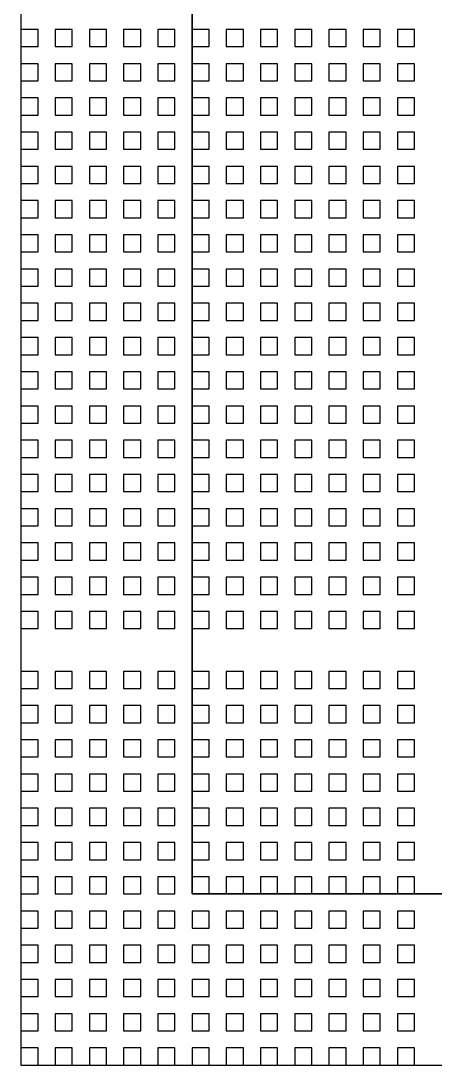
# Model space of a CAD drawing. Header units: millimetres. Extents: x 427 to 2444, y 137 to 817.
# Drawn here: x 1588.8152 to 1588.8394, y 289.0569 to 289.1179 of the extents above; entities that cross this region are included whole.
import ezdxf

# ---------------------------------------------------------------- set-up
doc = ezdxf.new("R2010")
doc.units = ezdxf.units.MM
for name, color, linetype in [('L10', 2, 'Continuous'), ('L223', 133, 'Continuous'), ('L241', 200, 'Continuous'), ('L31', 1, 'Continuous'), ('L70', 190, 'Continuous'), ('L72', 70, 'Continuous'), ('L73', 110, 'Continuous'), ('L74', 230, 'Continuous'), ('L75', 30, 'Continuous'), ('L76', 131, 'Continuous'), ('L98', 150, 'Continuous')]:
    doc.layers.add(name, color=color, linetype=linetype)

# ---------------------------------------------------------------- blocks, each defined once
blk = doc.blocks.new('HX8394_F_PAD')
at = {"layer": 'L10'}
blk.add_lwpolyline([(13.655999, 0.231499), (13.655999, 0.331501), (13.756001, 0.331501), (13.756001, 0.231499), (13.655999, 0.231499)], close=True, dxfattribs=at)
at = {"layer": 'L241'}
blk.add_lwpolyline([(13.656, 0.2315), (13.656, 0.3315), (13.756, 0.3315), (13.756, 0.2315), (13.656, 0.2315)], close=True, dxfattribs=at)
at = {"layer": 'L70'}
blk.add_lwpolyline([(13.656, 0.2315), (13.656, 0.3315), (13.756, 0.3315), (13.756, 0.2315), (13.656, 0.2315)], close=True, dxfattribs=at)
at = {"layer": 'L72'}
blk.add_lwpolyline([(13.656, 0.2315), (13.656, 0.3315), (13.756, 0.3315), (13.756, 0.2315), (13.656, 0.2315)], close=True, dxfattribs=at)
at = {"layer": 'L73'}
blk.add_lwpolyline([(13.656, 0.2315), (13.656, 0.3315), (13.756, 0.3315), (13.756, 0.2315), (13.656, 0.2315)], close=True, dxfattribs=at)
at = {"layer": 'L74'}
blk.add_lwpolyline([(13.656, 0.2315), (13.656, 0.3315), (13.756, 0.3315), (13.756, 0.2315), (13.656, 0.2315)], close=True, dxfattribs=at)
at = {"layer": 'L75'}
blk.add_lwpolyline([(13.656, 0.2315), (13.656, 0.3315), (13.756, 0.3315), (13.756, 0.2315), (13.656, 0.2315)], close=True, dxfattribs=at)
at = {"layer": 'L76'}
blk.add_lwpolyline([(13.656, 0.2315), (13.656, 0.3315), (13.756, 0.3315), (13.756, 0.2315), (13.656, 0.2315)], close=True, dxfattribs=at)
at = {"layer": 'L98'}
blk.add_lwpolyline([(13.655999, 0.231499), (13.655999, 0.331501), (13.756001, 0.331501), (13.756001, 0.231499), (13.655999, 0.231499)], close=True, dxfattribs=at)
blk = doc.blocks.new('ALK2_930UM')
at = {"layer": 'L223'}
blk.add_lwpolyline([(-0.04, -0.04), (-0.04, 0.04), (0.04, 0.04), (0.04, -0.04), (-0.04, -0.04)], close=True, dxfattribs=at)
at = {"layer": 'L241'}
blk.add_lwpolyline([(-0.04, -0.04), (-0.04, 0.04), (0.04, 0.04), (0.04, -0.04), (-0.04, -0.04)], close=True, dxfattribs=at)
blk = doc.blocks.new('ILI9881C_AA_NTBUMP_PM_875UM')
at = {"yscale": -1, "rotation": 180}
blk.add_blockref('ALK2_930UM', (13.706, 0.2855), dxfattribs=at)
blk = doc.blocks.new('JD9365Z_PAD_20170829_Y880')
at = {"layer": 'L241'}
blk.add_lwpolyline([(13.666, 0.249), (13.666, 0.329), (13.746, 0.329), (13.746, 0.249), (13.666, 0.249)], close=True, dxfattribs=at)
blk = doc.blocks.new('AL_MARK_AUO')
at = {"layer": 'L31'}
for points in [[(0.077, 0.0595), (0.077, 0.0605), (0.078, 0.0605), (0.078, 0.0595), (0.077, 0.0595)], [(0.079, 0.0595), (0.079, 0.0605), (0.08, 0.0605), (0.08, 0.0595), (0.079, 0.0595)], [(0.081, 0.0595), (0.081, 0.0605), (0.082, 0.0605), (0.082, 0.0595), (0.081, 0.0595)], [(0.083, 0.0595), (0.083, 0.0605), (0.084, 0.0605), (0.084, 0.0595), (0.083, 0.0595)], [(0.085, 0.0595), (0.085, 0.0605), (0.086, 0.0605), (0.086, 0.0595), (0.085, 0.0595)], [(0.087, 0.0595), (0.087, 0.0605), (0.088, 0.0605), (0.088, 0.0595), (0.087, 0.0595)], [(0.089, 0.0595), (0.089, 0.0605), (0.09, 0.0605), (0.09, 0.0595), (0.089, 0.0595)], [(0.091, 0.0595), (0.091, 0.0605), (0.092, 0.0605), (0.092, 0.0595), (0.091, 0.0595)], [(0.093, 0.0595), (0.093, 0.0605), (0.094, 0.0605), (0.094, 0.0595), (0.093, 0.0595)], [(0.095, 0.0595), (0.095, 0.0605), (0.096, 0.0605), (0.096, 0.0595), (0.095, 0.0595)], [(0.097, 0.0595), (0.097, 0.0605), (0.098, 0.0605), (0.098, 0.0595), (0.097, 0.0595)], [(0.099, 0.0595), (0.099, 0.0605), (0.1, 0.0605), (0.1, 0.0595), (0.099, 0.0595)], [(0.077, 0.0575), (0.077, 0.0585), (0.078, 0.0585), (0.078, 0.0575), (0.077, 0.0575)], [(0.079, 0.0575), (0.079, 0.0585), (0.08, 0.0585), (0.08, 0.0575), (0.079, 0.0575)], [(0.081, 0.0575), (0.081, 0.0585), (0.082, 0.0585), (0.082, 0.0575), (0.081, 0.0575)], [(0.083, 0.0575), (0.083, 0.0585), (0.084, 0.0585), (0.084, 0.0575), (0.083, 0.0575)], [(0.085, 0.0575), (0.085, 0.0585), (0.086, 0.0585), (0.086, 0.0575), (0.085, 0.0575)], [(0.087, 0.0575), (0.087, 0.0585), (0.088, 0.0585), (0.088, 0.0575), (0.087, 0.0575)], [(0.089, 0.0575), (0.089, 0.0585), (0.09, 0.0585), (0.09, 0.0575), (0.089, 0.0575)], [(0.091, 0.0575), (0.091, 0.0585), (0.092, 0.0585), (0.092, 0.0575), (0.091, 0.0575)], [(0.093, 0.0575), (0.093, 0.0585), (0.094, 0.0585), (0.094, 0.0575), (0.093, 0.0575)], [(0.095, 0.0575), (0.095, 0.0585), (0.096, 0.0585), (0.096, 0.0575), (0.095, 0.0575)], [(0.097, 0.0575), (0.097, 0.0585), (0.098, 0.0585), (0.098, 0.0575), (0.097, 0.0575)], [(0.099, 0.0575), (0.099, 0.0585), (0.1, 0.0585), (0.1, 0.0575), (0.099, 0.0575)], [(0.077, 0.0555), (0.077, 0.0565), (0.078, 0.0565), (0.078, 0.0555), (0.077, 0.0555)], [(0.079, 0.0555), (0.079, 0.0565), (0.08, 0.0565), (0.08, 0.0555), (0.079, 0.0555)], [(0.081, 0.0555), (0.081, 0.0565), (0.082, 0.0565), (0.082, 0.0555), (0.081, 0.0555)], [(0.083, 0.0555), (0.083, 0.0565), (0.084, 0.0565), (0.084, 0.0555), (0.083, 0.0555)], [(0.085, 0.0555), (0.085, 0.0565), (0.086, 0.0565), (0.086, 0.0555), (0.085, 0.0555)], [(0.087, 0.0555), (0.087, 0.0565), (0.088, 0.0565), (0.088, 0.0555), (0.087, 0.0555)], [(0.089, 0.0555), (0.089, 0.0565), (0.09, 0.0565), (0.09, 0.0555), (0.089, 0.0555)], [(0.091, 0.0555), (0.091, 0.0565), (0.092, 0.0565), (0.092, 0.0555), (0.091, 0.0555)], [(0.093, 0.0555), (0.093, 0.0565), (0.094, 0.0565), (0.094, 0.0555), (0.093, 0.0555)], [(0.095, 0.0555), (0.095, 0.0565), (0.096, 0.0565), (0.096, 0.0555), (0.095, 0.0555)], [(0.097, 0.0555), (0.097, 0.0565), (0.098, 0.0565), (0.098, 0.0555), (0.097, 0.0555)], [(0.099, 0.0555), (0.099, 0.0565), (0.1, 0.0565), (0.1, 0.0555), (0.099, 0.0555)], [(0.077, 0.0535), (0.077, 0.0545), (0.078, 0.0545), (0.078, 0.0535), (0.077, 0.0535)], [(0.079, 0.0535), (0.079, 0.0545), (0.08, 0.0545), (0.08, 0.0535), (0.079, 0.0535)], [(0.081, 0.0535), (0.081, 0.0545), (0.082, 0.0545), (0.082, 0.0535), (0.081, 0.0535)], [(0.083, 0.0535), (0.083, 0.0545), (0.084, 0.0545), (0.084, 0.0535), (0.083, 0.0535)], [(0.085, 0.0535), (0.085, 0.0545), (0.086, 0.0545), (0.086, 0.0535), (0.085, 0.0535)], [(0.087, 0.0535), (0.087, 0.0545), (0.088, 0.0545), (0.088, 0.0535), (0.087, 0.0535)], [(0.089, 0.0535), (0.089, 0.0545), (0.09, 0.0545), (0.09, 0.0535), (0.089, 0.0535)], [(0.091, 0.0535), (0.091, 0.0545), (0.092, 0.0545), (0.092, 0.0535), (0.091, 0.0535)], [(0.093, 0.0535), (0.093, 0.0545), (0.094, 0.0545), (0.094, 0.0535), (0.093, 0.0535)], [(0.095, 0.0535), (0.095, 0.0545), (0.096, 0.0545), (0.096, 0.0535), (0.095, 0.0535)], [(0.097, 0.0535), (0.097, 0.0545), (0.098, 0.0545), (0.098, 0.0535), (0.097, 0.0535)], [(0.099, 0.0535), (0.099, 0.0545), (0.1, 0.0545), (0.1, 0.0535), (0.099, 0.0535)], [(0.077, 0.0515), (0.077, 0.0525), (0.078, 0.0525), (0.078, 0.0515), (0.077, 0.0515)], [(0.079, 0.0515), (0.079, 0.0525), (0.08, 0.0525), (0.08, 0.0515), (0.079, 0.0515)], [(0.081, 0.0515), (0.081, 0.0525), (0.082, 0.0525), (0.082, 0.0515), (0.081, 0.0515)], [(0.083, 0.0515), (0.083, 0.0525), (0.084, 0.0525), (0.084, 0.0515), (0.083, 0.0515)], [(0.085, 0.0515), (0.085, 0.0525), (0.086, 0.0525), (0.086, 0.0515), (0.085, 0.0515)], [(0.087, 0.0515), (0.087, 0.0525), (0.088, 0.0525), (0.088, 0.0515), (0.087, 0.0515)], [(0.089, 0.0515), (0.089, 0.0525), (0.09, 0.0525), (0.09, 0.0515), (0.089, 0.0515)], [(0.091, 0.0515), (0.091, 0.0525), (0.092, 0.0525), (0.092, 0.0515), (0.091, 0.0515)], [(0.093, 0.0515), (0.093, 0.0525), (0.094, 0.0525), (0.094, 0.0515), (0.093, 0.0515)], [(0.095, 0.0515), (0.095, 0.0525), (0.096, 0.0525), (0.096, 0.0515), (0.095, 0.0515)], [(0.097, 0.0515), (0.097, 0.0525), (0.098, 0.0525), (0.098, 0.0515), (0.097, 0.0515)], [(0.099, 0.0515), (0.099, 0.0525), (0.1, 0.0525), (0.1, 0.0515), (0.099, 0.0515)], [(0.077, 0.0495), (0.077, 0.0505), (0.078, 0.0505), (0.078, 0.0495), (0.077, 0.0495)], [(0.079, 0.0495), (0.079, 0.0505), (0.08, 0.0505), (0.08, 0.0495), (0.079, 0.0495)], [(0.081, 0.0495), (0.081, 0.0505), (0.082, 0.0505), (0.082, 0.0495), (0.081, 0.0495)], [(0.083, 0.0495), (0.083, 0.0505), (0.084, 0.0505), (0.084, 0.0495), (0.083, 0.0495)], [(0.085, 0.0495), (0.085, 0.0505), (0.086, 0.0505), (0.086, 0.0495), (0.085, 0.0495)], [(0.087, 0.0495), (0.087, 0.0505), (0.088, 0.0505), (0.088, 0.0495), (0.087, 0.0495)], [(0.089, 0.0495), (0.089, 0.0505), (0.09, 0.0505), (0.09, 0.0495), (0.089, 0.0495)], [(0.091, 0.0495), (0.091, 0.0505), (0.092, 0.0505), (0.092, 0.0495), (0.091, 0.0495)], [(0.093, 0.0495), (0.093, 0.0505), (0.094, 0.0505), (0.094, 0.0495), (0.093, 0.0495)], [(0.095, 0.0495), (0.095, 0.0505), (0.096, 0.0505), (0.096, 0.0495), (0.095, 0.0495)], [(0.097, 0.0495), (0.097, 0.0505), (0.098, 0.0505), (0.098, 0.0495), (0.097, 0.0495)], [(0.099, 0.0495), (0.099, 0.0505), (0.1, 0.0505), (0.1, 0.0495), (0.099, 0.0495)], [(0.077, 0.0475), (0.077, 0.0485), (0.078, 0.0485), (0.078, 0.0475), (0.077, 0.0475)], [(0.079, 0.0475), (0.079, 0.0485), (0.08, 0.0485), (0.08, 0.0475), (0.079, 0.0475)], [(0.081, 0.0475), (0.081, 0.0485), (0.082, 0.0485), (0.082, 0.0475), (0.081, 0.0475)], [(0.083, 0.0475), (0.083, 0.0485), (0.084, 0.0485), (0.084, 0.0475), (0.083, 0.0475)], [(0.085, 0.0475), (0.085, 0.0485), (0.086, 0.0485), (0.086, 0.0475), (0.085, 0.0475)], [(0.087, 0.0475), (0.087, 0.0485), (0.088, 0.0485), (0.088, 0.0475), (0.087, 0.0475)], [(0.089, 0.0475), (0.089, 0.0485), (0.09, 0.0485), (0.09, 0.0475), (0.089, 0.0475)], [(0.091, 0.0475), (0.091, 0.0485), (0.092, 0.0485), (0.092, 0.0475), (0.091, 0.0475)], [(0.093, 0.0475), (0.093, 0.0485), (0.094, 0.0485), (0.094, 0.0475), (0.093, 0.0475)], [(0.095, 0.0475), (0.095, 0.0485), (0.096, 0.0485), (0.096, 0.0475), (0.095, 0.0475)], [(0.097, 0.0475), (0.097, 0.0485), (0.098, 0.0485), (0.098, 0.0475), (0.097, 0.0475)], [(0.099, 0.0475), (0.099, 0.0485), (0.1, 0.0485), (0.1, 0.0475), (0.099, 0.0475)], [(0.077, 0.0455), (0.077, 0.0465), (0.078, 0.0465), (0.078, 0.0455), (0.077, 0.0455)], [(0.079, 0.0455), (0.079, 0.0465), (0.08, 0.0465), (0.08, 0.0455), (0.079, 0.0455)], [(0.081, 0.0455), (0.081, 0.0465), (0.082, 0.0465), (0.082, 0.0455), (0.081, 0.0455)], [(0.083, 0.0455), (0.083, 0.0465), (0.084, 0.0465), (0.084, 0.0455), (0.083, 0.0455)], [(0.085, 0.0455), (0.085, 0.0465), (0.086, 0.0465), (0.086, 0.0455), (0.085, 0.0455)], [(0.087, 0.0455), (0.087, 0.0465), (0.088, 0.0465), (0.088, 0.0455), (0.087, 0.0455)], [(0.089, 0.0455), (0.089, 0.0465), (0.09, 0.0465), (0.09, 0.0455), (0.089, 0.0455)], [(0.091, 0.0455), (0.091, 0.0465), (0.092, 0.0465), (0.092, 0.0455), (0.091, 0.0455)], [(0.093, 0.0455), (0.093, 0.0465), (0.094, 0.0465), (0.094, 0.0455), (0.093, 0.0455)], [(0.095, 0.0455), (0.095, 0.0465), (0.096, 0.0465), (0.096, 0.0455), (0.095, 0.0455)], [(0.097, 0.0455), (0.097, 0.0465), (0.098, 0.0465), (0.098, 0.0455), (0.097, 0.0455)], [(0.099, 0.0455), (0.099, 0.0465), (0.1, 0.0465), (0.1, 0.0455), (0.099, 0.0455)], [(0.077, 0.0435), (0.077, 0.0445), (0.078, 0.0445), (0.078, 0.0435), (0.077, 0.0435)], [(0.079, 0.0435), (0.079, 0.0445), (0.08, 0.0445), (0.08, 0.0435), (0.079, 0.0435)], [(0.081, 0.0435), (0.081, 0.0445), (0.082, 0.0445), (0.082, 0.0435), (0.081, 0.0435)], [(0.083, 0.0435), (0.083, 0.0445), (0.084, 0.0445), (0.084, 0.0435), (0.083, 0.0435)], [(0.085, 0.0435), (0.085, 0.0445), (0.086, 0.0445), (0.086, 0.0435), (0.085, 0.0435)], [(0.087, 0.0435), (0.087, 0.0445), (0.088, 0.0445), (0.088, 0.0435), (0.087, 0.0435)], [(0.089, 0.0435), (0.089, 0.0445), (0.09, 0.0445), (0.09, 0.0435), (0.089, 0.0435)], [(0.091, 0.0435), (0.091, 0.0445), (0.092, 0.0445), (0.092, 0.0435), (0.091, 0.0435)], [(0.093, 0.0435), (0.093, 0.0445), (0.094, 0.0445), (0.094, 0.0435), (0.093, 0.0435)], [(0.095, 0.0435), (0.095, 0.0445), (0.096, 0.0445), (0.096, 0.0435), (0.095, 0.0435)], [(0.097, 0.0435), (0.097, 0.0445), (0.098, 0.0445), (0.098, 0.0435), (0.097, 0.0435)], [(0.099, 0.0435), (0.099, 0.0445), (0.1, 0.0445), (0.1, 0.0435), (0.099, 0.0435)], [(0.077, 0.0415), (0.077, 0.0425), (0.078, 0.0425), (0.078, 0.0415), (0.077, 0.0415)], [(0.079, 0.0415), (0.079, 0.0425), (0.08, 0.0425), (0.08, 0.0415), (0.079, 0.0415)], [(0.081, 0.0415), (0.081, 0.0425), (0.082, 0.0425), (0.082, 0.0415), (0.081, 0.0415)], [(0.083, 0.0415), (0.083, 0.0425), (0.084, 0.0425), (0.084, 0.0415), (0.083, 0.0415)], [(0.085, 0.0415), (0.085, 0.0425), (0.086, 0.0425), (0.086, 0.0415), (0.085, 0.0415)], [(0.087, 0.0415), (0.087, 0.0425), (0.088, 0.0425), (0.088, 0.0415), (0.087, 0.0415)], [(0.089, 0.0415), (0.089, 0.0425), (0.09, 0.0425), (0.09, 0.0415), (0.089, 0.0415)], [(0.091, 0.0415), (0.091, 0.0425), (0.092, 0.0425), (0.092, 0.0415), (0.091, 0.0415)], [(0.093, 0.0415), (0.093, 0.0425), (0.094, 0.0425), (0.094, 0.0415), (0.093, 0.0415)], [(0.095, 0.0415), (0.095, 0.0425), (0.096, 0.0425), (0.096, 0.0415), (0.095, 0.0415)], [(0.097, 0.0415), (0.097, 0.0425), (0.098, 0.0425), (0.098, 0.0415), (0.097, 0.0415)], [(0.099, 0.0415), (0.099, 0.0425), (0.1, 0.0425), (0.1, 0.0415), (0.099, 0.0415)], [(0.077, 0.0395), (0.077, 0.0405), (0.078, 0.0405), (0.078, 0.0395), (0.077, 0.0395)], [(0.079, 0.0395), (0.079, 0.0405), (0.08, 0.0405), (0.08, 0.0395), (0.079, 0.0395)], [(0.081, 0.0395), (0.081, 0.0405), (0.082, 0.0405), (0.082, 0.0395), (0.081, 0.0395)], [(0.083, 0.0395), (0.083, 0.0405), (0.084, 0.0405), (0.084, 0.0395), (0.083, 0.0395)], [(0.085, 0.0395), (0.085, 0.0405), (0.086, 0.0405), (0.086, 0.0395), (0.085, 0.0395)], [(0.087, 0.0395), (0.087, 0.0405), (0.088, 0.0405), (0.088, 0.0395), (0.087, 0.0395)], [(0.089, 0.0395), (0.089, 0.0405), (0.09, 0.0405), (0.09, 0.0395), (0.089, 0.0395)], [(0.091, 0.0395), (0.091, 0.0405), (0.092, 0.0405), (0.092, 0.0395), (0.091, 0.0395)], [(0.093, 0.0395), (0.093, 0.0405), (0.094, 0.0405), (0.094, 0.0395), (0.093, 0.0395)], [(0.095, 0.0395), (0.095, 0.0405), (0.096, 0.0405), (0.096, 0.0395), (0.095, 0.0395)], [(0.097, 0.0395), (0.097, 0.0405), (0.098, 0.0405), (0.098, 0.0395), (0.097, 0.0395)], [(0.099, 0.0395), (0.099, 0.0405), (0.1, 0.0405), (0.1, 0.0395), (0.099, 0.0395)], [(0.077, 0.0375), (0.077, 0.0385), (0.078, 0.0385), (0.078, 0.0375), (0.077, 0.0375)], [(0.079, 0.0375), (0.079, 0.0385), (0.08, 0.0385), (0.08, 0.0375), (0.079, 0.0375)], [(0.081, 0.0375), (0.081, 0.0385), (0.082, 0.0385), (0.082, 0.0375), (0.081, 0.0375)], [(0.083, 0.0375), (0.083, 0.0385), (0.084, 0.0385), (0.084, 0.0375), (0.083, 0.0375)], [(0.085, 0.0375), (0.085, 0.0385), (0.086, 0.0385), (0.086, 0.0375), (0.085, 0.0375)], [(0.087, 0.0375), (0.087, 0.0385), (0.088, 0.0385), (0.088, 0.0375), (0.087, 0.0375)], [(0.089, 0.0375), (0.089, 0.0385), (0.09, 0.0385), (0.09, 0.0375), (0.089, 0.0375)], [(0.091, 0.0375), (0.091, 0.0385), (0.092, 0.0385), (0.092, 0.0375), (0.091, 0.0375)], [(0.093, 0.0375), (0.093, 0.0385), (0.094, 0.0385), (0.094, 0.0375), (0.093, 0.0375)], [(0.095, 0.0375), (0.095, 0.0385), (0.096, 0.0385), (0.096, 0.0375), (0.095, 0.0375)], [(0.097, 0.0375), (0.097, 0.0385), (0.098, 0.0385), (0.098, 0.0375), (0.097, 0.0375)], [(0.099, 0.0375), (0.099, 0.0385), (0.1, 0.0385), (0.1, 0.0375), (0.099, 0.0375)], [(0.077, 0.0355), (0.077, 0.0365), (0.078, 0.0365), (0.078, 0.0355), (0.077, 0.0355)], [(0.079, 0.0355), (0.079, 0.0365), (0.08, 0.0365), (0.08, 0.0355), (0.079, 0.0355)], [(0.081, 0.0355), (0.081, 0.0365), (0.082, 0.0365), (0.082, 0.0355), (0.081, 0.0355)], [(0.083, 0.0355), (0.083, 0.0365), (0.084, 0.0365), (0.084, 0.0355), (0.083, 0.0355)], [(0.085, 0.0355), (0.085, 0.0365), (0.086, 0.0365), (0.086, 0.0355), (0.085, 0.0355)], [(0.087, 0.0355), (0.087, 0.0365), (0.088, 0.0365), (0.088, 0.0355), (0.087, 0.0355)], [(0.089, 0.0355), (0.089, 0.0365), (0.09, 0.0365), (0.09, 0.0355), (0.089, 0.0355)], [(0.091, 0.0355), (0.091, 0.0365), (0.092, 0.0365), (0.092, 0.0355), (0.091, 0.0355)], [(0.093, 0.0355), (0.093, 0.0365), (0.094, 0.0365), (0.094, 0.0355), (0.093, 0.0355)], [(0.095, 0.0355), (0.095, 0.0365), (0.096, 0.0365), (0.096, 0.0355), (0.095, 0.0355)], [(0.097, 0.0355), (0.097, 0.0365), (0.098, 0.0365), (0.098, 0.0355), (0.097, 0.0355)], [(0.099, 0.0355), (0.099, 0.0365), (0.1, 0.0365), (0.1, 0.0355), (0.099, 0.0355)], [(0.077, 0.0335), (0.077, 0.0345), (0.078, 0.0345), (0.078, 0.0335), (0.077, 0.0335)], [(0.079, 0.0335), (0.079, 0.0345), (0.08, 0.0345), (0.08, 0.0335), (0.079, 0.0335)], [(0.081, 0.0335), (0.081, 0.0345), (0.082, 0.0345), (0.082, 0.0335), (0.081, 0.0335)], [(0.083, 0.0335), (0.083, 0.0345), (0.084, 0.0345), (0.084, 0.0335), (0.083, 0.0335)], [(0.085, 0.0335), (0.085, 0.0345), (0.086, 0.0345), (0.086, 0.0335), (0.085, 0.0335)], [(0.087, 0.0335), (0.087, 0.0345), (0.088, 0.0345), (0.088, 0.0335), (0.087, 0.0335)], [(0.089, 0.0335), (0.089, 0.0345), (0.09, 0.0345), (0.09, 0.0335), (0.089, 0.0335)], [(0.091, 0.0335), (0.091, 0.0345), (0.092, 0.0345), (0.092, 0.0335), (0.091, 0.0335)], [(0.093, 0.0335), (0.093, 0.0345), (0.094, 0.0345), (0.094, 0.0335), (0.093, 0.0335)], [(0.095, 0.0335), (0.095, 0.0345), (0.096, 0.0345), (0.096, 0.0335), (0.095, 0.0335)], [(0.097, 0.0335), (0.097, 0.0345), (0.098, 0.0345), (0.098, 0.0335), (0.097, 0.0335)], [(0.099, 0.0335), (0.099, 0.0345), (0.1, 0.0345), (0.1, 0.0335), (0.099, 0.0335)], [(0.077, 0.0315), (0.077, 0.0325), (0.078, 0.0325), (0.078, 0.0315), (0.077, 0.0315)], [(0.079, 0.0315), (0.079, 0.0325), (0.08, 0.0325), (0.08, 0.0315), (0.079, 0.0315)], [(0.081, 0.0315), (0.081, 0.0325), (0.082, 0.0325), (0.082, 0.0315), (0.081, 0.0315)], [(0.083, 0.0315), (0.083, 0.0325), (0.084, 0.0325), (0.084, 0.0315), (0.083, 0.0315)], [(0.085, 0.0315), (0.085, 0.0325), (0.086, 0.0325), (0.086, 0.0315), (0.085, 0.0315)], [(0.087, 0.0315), (0.087, 0.0325), (0.088, 0.0325), (0.088, 0.0315), (0.087, 0.0315)], [(0.089, 0.0315), (0.089, 0.0325), (0.09, 0.0325), (0.09, 0.0315), (0.089, 0.0315)], [(0.091, 0.0315), (0.091, 0.0325), (0.092, 0.0325), (0.092, 0.0315), (0.091, 0.0315)], [(0.093, 0.0315), (0.093, 0.0325), (0.094, 0.0325), (0.094, 0.0315), (0.093, 0.0315)], [(0.095, 0.0315), (0.095, 0.0325), (0.096, 0.0325), (0.096, 0.0315), (0.095, 0.0315)], [(0.097, 0.0315), (0.097, 0.0325), (0.098, 0.0325), (0.098, 0.0315), (0.097, 0.0315)], [(0.099, 0.0315), (0.099, 0.0325), (0.1, 0.0325), (0.1, 0.0315), (0.099, 0.0315)], [(0.077, 0.0295), (0.077, 0.0305), (0.078, 0.0305), (0.078, 0.0295), (0.077, 0.0295)], [(0.079, 0.0295), (0.079, 0.0305), (0.08, 0.0305), (0.08, 0.0295), (0.079, 0.0295)], [(0.081, 0.0295), (0.081, 0.0305), (0.082, 0.0305), (0.082, 0.0295), (0.081, 0.0295)], [(0.083, 0.0295), (0.083, 0.0305), (0.084, 0.0305), (0.084, 0.0295), (0.083, 0.0295)], [(0.085, 0.0295), (0.085, 0.0305), (0.086, 0.0305), (0.086, 0.0295), (0.085, 0.0295)], [(0.087, 0.0295), (0.087, 0.0305), (0.088, 0.0305), (0.088, 0.0295), (0.087, 0.0295)], [(0.089, 0.0295), (0.089, 0.0305), (0.09, 0.0305), (0.09, 0.0295), (0.089, 0.0295)], [(0.091, 0.0295), (0.091, 0.0305), (0.092, 0.0305), (0.092, 0.0295), (0.091, 0.0295)], [(0.093, 0.0295), (0.093, 0.0305), (0.094, 0.0305), (0.094, 0.0295), (0.093, 0.0295)], [(0.095, 0.0295), (0.095, 0.0305), (0.096, 0.0305), (0.096, 0.0295), (0.095, 0.0295)], [(0.097, 0.0295), (0.097, 0.0305), (0.098, 0.0305), (0.098, 0.0295), (0.097, 0.0295)], [(0.099, 0.0295), (0.099, 0.0305), (0.1, 0.0305), (0.1, 0.0295), (0.099, 0.0295)], [(0.077, 0.0275), (0.077, 0.0285), (0.078, 0.0285), (0.078, 0.0275), (0.077, 0.0275)], [(0.079, 0.0275), (0.079, 0.0285), (0.08, 0.0285), (0.08, 0.0275), (0.079, 0.0275)], [(0.081, 0.0275), (0.081, 0.0285), (0.082, 0.0285), (0.082, 0.0275), (0.081, 0.0275)], [(0.083, 0.0275), (0.083, 0.0285), (0.084, 0.0285), (0.084, 0.0275), (0.083, 0.0275)], [(0.085, 0.0275), (0.085, 0.0285), (0.086, 0.0285), (0.086, 0.0275), (0.085, 0.0275)], [(0.087, 0.0275), (0.087, 0.0285), (0.088, 0.0285), (0.088, 0.0275), (0.087, 0.0275)], [(0.089, 0.0275), (0.089, 0.0285), (0.09, 0.0285), (0.09, 0.0275), (0.089, 0.0275)], [(0.091, 0.0275), (0.091, 0.0285), (0.092, 0.0285), (0.092, 0.0275), (0.091, 0.0275)], [(0.093, 0.0275), (0.093, 0.0285), (0.094, 0.0285), (0.094, 0.0275), (0.093, 0.0275)], [(0.095, 0.0275), (0.095, 0.0285), (0.096, 0.0285), (0.096, 0.0275), (0.095, 0.0275)], [(0.097, 0.0275), (0.097, 0.0285), (0.098, 0.0285), (0.098, 0.0275), (0.097, 0.0275)], [(0.099, 0.0275), (0.099, 0.0285), (0.1, 0.0285), (0.1, 0.0275), (0.099, 0.0275)], [(0.077, 0.0255), (0.077, 0.0265), (0.078, 0.0265), (0.078, 0.0255), (0.077, 0.0255)], [(0.079, 0.0255), (0.079, 0.0265), (0.08, 0.0265), (0.08, 0.0255), (0.079, 0.0255)], [(0.081, 0.0255), (0.081, 0.0265), (0.082, 0.0265), (0.082, 0.0255), (0.081, 0.0255)], [(0.083, 0.0255), (0.083, 0.0265), (0.084, 0.0265), (0.084, 0.0255), (0.083, 0.0255)], [(0.085, 0.0255), (0.085, 0.0265), (0.086, 0.0265), (0.086, 0.0255), (0.085, 0.0255)], [(0.087, 0.0255), (0.087, 0.0265), (0.088, 0.0265), (0.088, 0.0255), (0.087, 0.0255)], [(0.089, 0.0255), (0.089, 0.0265), (0.09, 0.0265), (0.09, 0.0255), (0.089, 0.0255)], [(0.091, 0.0255), (0.091, 0.0265), (0.092, 0.0265), (0.092, 0.0255), (0.091, 0.0255)], [(0.093, 0.0255), (0.093, 0.0265), (0.094, 0.0265), (0.094, 0.0255), (0.093, 0.0255)], [(0.095, 0.0255), (0.095, 0.0265), (0.096, 0.0265), (0.096, 0.0255), (0.095, 0.0255)], [(0.097, 0.0255), (0.097, 0.0265), (0.098, 0.0265), (0.098, 0.0255), (0.097, 0.0255)], [(0.099, 0.0255), (0.099, 0.0265), (0.1, 0.0265), (0.1, 0.0255), (0.099, 0.0255)], [(0.077, 0.022), (0.077, 0.023), (0.078, 0.023), (0.078, 0.022), (0.077, 0.022)], [(0.079, 0.022), (0.079, 0.023), (0.08, 0.023), (0.08, 0.022), (0.079, 0.022)], [(0.081, 0.022), (0.081, 0.023), (0.082, 0.023), (0.082, 0.022), (0.081, 0.022)], [(0.083, 0.022), (0.083, 0.023), (0.084, 0.023), (0.084, 0.022), (0.083, 0.022)], [(0.085, 0.022), (0.085, 0.023), (0.086, 0.023), (0.086, 0.022), (0.085, 0.022)], [(0.087, 0.022), (0.087, 0.023), (0.088, 0.023), (0.088, 0.022), (0.087, 0.022)], [(0.089, 0.022), (0.089, 0.023), (0.09, 0.023), (0.09, 0.022), (0.089, 0.022)], [(0.091, 0.022), (0.091, 0.023), (0.092, 0.023), (0.092, 0.022), (0.091, 0.022)], [(0.093, 0.022), (0.093, 0.023), (0.094, 0.023), (0.094, 0.022), (0.093, 0.022)], [(0.095, 0.022), (0.095, 0.023), (0.096, 0.023), (0.096, 0.022), (0.095, 0.022)], [(0.097, 0.022), (0.097, 0.023), (0.098, 0.023), (0.098, 0.022), (0.097, 0.022)], [(0.099, 0.022), (0.099, 0.023), (0.1, 0.023), (0.1, 0.022), (0.099, 0.022)], [(0.077, 0.02), (0.077, 0.021), (0.078, 0.021), (0.078, 0.02), (0.077, 0.02)], [(0.079, 0.02), (0.079, 0.021), (0.08, 0.021), (0.08, 0.02), (0.079, 0.02)], [(0.081, 0.02), (0.081, 0.021), (0.082, 0.021), (0.082, 0.02), (0.081, 0.02)], [(0.083, 0.02), (0.083, 0.021), (0.084, 0.021), (0.084, 0.02), (0.083, 0.02)], [(0.085, 0.02), (0.085, 0.021), (0.086, 0.021), (0.086, 0.02), (0.085, 0.02)], [(0.087, 0.02), (0.087, 0.021), (0.088, 0.021), (0.088, 0.02), (0.087, 0.02)], [(0.089, 0.02), (0.089, 0.021), (0.09, 0.021), (0.09, 0.02), (0.089, 0.02)], [(0.091, 0.02), (0.091, 0.021), (0.092, 0.021), (0.092, 0.02), (0.091, 0.02)], [(0.093, 0.02), (0.093, 0.021), (0.094, 0.021), (0.094, 0.02), (0.093, 0.02)], [(0.095, 0.02), (0.095, 0.021), (0.096, 0.021), (0.096, 0.02), (0.095, 0.02)], [(0.097, 0.02), (0.097, 0.021), (0.098, 0.021), (0.098, 0.02), (0.097, 0.02)], [(0.099, 0.02), (0.099, 0.021), (0.1, 0.021), (0.1, 0.02), (0.099, 0.02)], [(0.077, 0.018), (0.077, 0.019), (0.078, 0.019), (0.078, 0.018), (0.077, 0.018)], [(0.079, 0.018), (0.079, 0.019), (0.08, 0.019), (0.08, 0.018), (0.079, 0.018)], [(0.081, 0.018), (0.081, 0.019), (0.082, 0.019), (0.082, 0.018), (0.081, 0.018)], [(0.083, 0.018), (0.083, 0.019), (0.084, 0.019), (0.084, 0.018), (0.083, 0.018)], [(0.085, 0.018), (0.085, 0.019), (0.086, 0.019), (0.086, 0.018), (0.085, 0.018)], [(0.087, 0.018), (0.087, 0.019), (0.088, 0.019), (0.088, 0.018), (0.087, 0.018)], [(0.089, 0.018), (0.089, 0.019), (0.09, 0.019), (0.09, 0.018), (0.089, 0.018)], [(0.091, 0.018), (0.091, 0.019), (0.092, 0.019), (0.092, 0.018), (0.091, 0.018)], [(0.093, 0.018), (0.093, 0.019), (0.094, 0.019), (0.094, 0.018), (0.093, 0.018)], [(0.095, 0.018), (0.095, 0.019), (0.096, 0.019), (0.096, 0.018), (0.095, 0.018)], [(0.097, 0.018), (0.097, 0.019), (0.098, 0.019), (0.098, 0.018), (0.097, 0.018)], [(0.099, 0.018), (0.099, 0.019), (0.1, 0.019), (0.1, 0.018), (0.099, 0.018)], [(0.077, 0.016), (0.077, 0.017), (0.078, 0.017), (0.078, 0.016), (0.077, 0.016)], [(0.079, 0.016), (0.079, 0.017), (0.08, 0.017), (0.08, 0.016), (0.079, 0.016)], [(0.081, 0.016), (0.081, 0.017), (0.082, 0.017), (0.082, 0.016), (0.081, 0.016)], [(0.083, 0.016), (0.083, 0.017), (0.084, 0.017), (0.084, 0.016), (0.083, 0.016)], [(0.085, 0.016), (0.085, 0.017), (0.086, 0.017), (0.086, 0.016), (0.085, 0.016)], [(0.087, 0.016), (0.087, 0.017), (0.088, 0.017), (0.088, 0.016), (0.087, 0.016)], [(0.089, 0.016), (0.089, 0.017), (0.09, 0.017), (0.09, 0.016), (0.089, 0.016)], [(0.091, 0.016), (0.091, 0.017), (0.092, 0.017), (0.092, 0.016), (0.091, 0.016)], [(0.093, 0.016), (0.093, 0.017), (0.094, 0.017), (0.094, 0.016), (0.093, 0.016)], [(0.095, 0.016), (0.095, 0.017), (0.096, 0.017), (0.096, 0.016), (0.095, 0.016)], [(0.097, 0.016), (0.097, 0.017), (0.098, 0.017), (0.098, 0.016), (0.097, 0.016)], [(0.099, 0.016), (0.099, 0.017), (0.1, 0.017), (0.1, 0.016), (0.099, 0.016)], [(0.077, 0.014), (0.077, 0.015), (0.078, 0.015), (0.078, 0.014), (0.077, 0.014)], [(0.079, 0.014), (0.079, 0.015), (0.08, 0.015), (0.08, 0.014), (0.079, 0.014)], [(0.081, 0.014), (0.081, 0.015), (0.082, 0.015), (0.082, 0.014), (0.081, 0.014)], [(0.083, 0.014), (0.083, 0.015), (0.084, 0.015), (0.084, 0.014), (0.083, 0.014)], [(0.085, 0.014), (0.085, 0.015), (0.086, 0.015), (0.086, 0.014), (0.085, 0.014)], [(0.087, 0.014), (0.087, 0.015), (0.088, 0.015), (0.088, 0.014), (0.087, 0.014)], [(0.089, 0.014), (0.089, 0.015), (0.09, 0.015), (0.09, 0.014), (0.089, 0.014)], [(0.091, 0.014), (0.091, 0.015), (0.092, 0.015), (0.092, 0.014), (0.091, 0.014)], [(0.093, 0.014), (0.093, 0.015), (0.094, 0.015), (0.094, 0.014), (0.093, 0.014)], [(0.095, 0.014), (0.095, 0.015), (0.096, 0.015), (0.096, 0.014), (0.095, 0.014)], [(0.097, 0.014), (0.097, 0.015), (0.098, 0.015), (0.098, 0.014), (0.097, 0.014)], [(0.099, 0.014), (0.099, 0.015), (0.1, 0.015), (0.1, 0.014), (0.099, 0.014)], [(0.077, 0.012), (0.077, 0.013), (0.078, 0.013), (0.078, 0.012), (0.077, 0.012)], [(0.079, 0.012), (0.079, 0.013), (0.08, 0.013), (0.08, 0.012), (0.079, 0.012)], [(0.081, 0.012), (0.081, 0.013), (0.082, 0.013), (0.082, 0.012), (0.081, 0.012)], [(0.083, 0.012), (0.083, 0.013), (0.084, 0.013), (0.084, 0.012), (0.083, 0.012)], [(0.085, 0.012), (0.085, 0.013), (0.086, 0.013), (0.086, 0.012), (0.085, 0.012)], [(0.087, 0.012), (0.087, 0.013), (0.088, 0.013), (0.088, 0.012), (0.087, 0.012)], [(0.089, 0.012), (0.089, 0.013), (0.09, 0.013), (0.09, 0.012), (0.089, 0.012)], [(0.091, 0.012), (0.091, 0.013), (0.092, 0.013), (0.092, 0.012), (0.091, 0.012)], [(0.093, 0.012), (0.093, 0.013), (0.094, 0.013), (0.094, 0.012), (0.093, 0.012)], [(0.095, 0.012), (0.095, 0.013), (0.096, 0.013), (0.096, 0.012), (0.095, 0.012)], [(0.097, 0.012), (0.097, 0.013), (0.098, 0.013), (0.098, 0.012), (0.097, 0.012)], [(0.099, 0.012), (0.099, 0.013), (0.1, 0.013), (0.1, 0.012), (0.099, 0.012)], [(0.077, 0.01), (0.077, 0.011), (0.078, 0.011), (0.078, 0.01), (0.077, 0.01)], [(0.079, 0.01), (0.079, 0.011), (0.08, 0.011), (0.08, 0.01), (0.079, 0.01)], [(0.081, 0.01), (0.081, 0.011), (0.082, 0.011), (0.082, 0.01), (0.081, 0.01)], [(0.083, 0.01), (0.083, 0.011), (0.084, 0.011), (0.084, 0.01), (0.083, 0.01)], [(0.085, 0.01), (0.085, 0.011), (0.086, 0.011), (0.086, 0.01), (0.085, 0.01)], [(0.087, 0.01), (0.087, 0.011), (0.088, 0.011), (0.088, 0.01), (0.087, 0.01)], [(0.089, 0.01), (0.089, 0.011), (0.09, 0.011), (0.09, 0.01), (0.089, 0.01)], [(0.091, 0.01), (0.091, 0.011), (0.092, 0.011), (0.092, 0.01), (0.091, 0.01)], [(0.093, 0.01), (0.093, 0.011), (0.094, 0.011), (0.094, 0.01), (0.093, 0.01)], [(0.095, 0.01), (0.095, 0.011), (0.096, 0.011), (0.096, 0.01), (0.095, 0.01)], [(0.097, 0.01), (0.097, 0.011), (0.098, 0.011), (0.098, 0.01), (0.097, 0.01)], [(0.099, 0.01), (0.099, 0.011), (0.1, 0.011), (0.1, 0.01), (0.099, 0.01)], [(0.077, 0.008), (0.077, 0.009), (0.078, 0.009), (0.078, 0.008), (0.077, 0.008)], [(0.079, 0.008), (0.079, 0.009), (0.08, 0.009), (0.08, 0.008), (0.079, 0.008)], [(0.081, 0.008), (0.081, 0.009), (0.082, 0.009), (0.082, 0.008), (0.081, 0.008)], [(0.083, 0.008), (0.083, 0.009), (0.084, 0.009), (0.084, 0.008), (0.083, 0.008)], [(0.085, 0.008), (0.085, 0.009), (0.086, 0.009), (0.086, 0.008), (0.085, 0.008)], [(0.087, 0.008), (0.087, 0.009), (0.088, 0.009), (0.088, 0.008), (0.087, 0.008)], [(0.089, 0.008), (0.089, 0.009), (0.09, 0.009), (0.09, 0.008), (0.089, 0.008)], [(0.091, 0.008), (0.091, 0.009), (0.092, 0.009), (0.092, 0.008), (0.091, 0.008)], [(0.093, 0.008), (0.093, 0.009), (0.094, 0.009), (0.094, 0.008), (0.093, 0.008)], [(0.095, 0.008), (0.095, 0.009), (0.096, 0.009), (0.096, 0.008), (0.095, 0.008)], [(0.097, 0.008), (0.097, 0.009), (0.098, 0.009), (0.098, 0.008), (0.097, 0.008)], [(0.099, 0.008), (0.099, 0.009), (0.1, 0.009), (0.1, 0.008), (0.099, 0.008)], [(0.077, 0.006), (0.077, 0.007), (0.078, 0.007), (0.078, 0.006), (0.077, 0.006)], [(0.079, 0.006), (0.079, 0.007), (0.08, 0.007), (0.08, 0.006), (0.079, 0.006)], [(0.081, 0.006), (0.081, 0.007), (0.082, 0.007), (0.082, 0.006), (0.081, 0.006)], [(0.083, 0.006), (0.083, 0.007), (0.084, 0.007), (0.084, 0.006), (0.083, 0.006)], [(0.085, 0.006), (0.085, 0.007), (0.086, 0.007), (0.086, 0.006), (0.085, 0.006)], [(0.087, 0.006), (0.087, 0.007), (0.088, 0.007), (0.088, 0.006), (0.087, 0.006)], [(0.089, 0.006), (0.089, 0.007), (0.09, 0.007), (0.09, 0.006), (0.089, 0.006)], [(0.091, 0.006), (0.091, 0.007), (0.092, 0.007), (0.092, 0.006), (0.091, 0.006)], [(0.093, 0.006), (0.093, 0.007), (0.094, 0.007), (0.094, 0.006), (0.093, 0.006)], [(0.095, 0.006), (0.095, 0.007), (0.096, 0.007), (0.096, 0.006), (0.095, 0.006)], [(0.097, 0.006), (0.097, 0.007), (0.098, 0.007), (0.098, 0.006), (0.097, 0.006)], [(0.099, 0.006), (0.099, 0.007), (0.1, 0.007), (0.1, 0.006), (0.099, 0.006)], [(0.077, 0.004), (0.077, 0.005), (0.078, 0.005), (0.078, 0.004), (0.077, 0.004)], [(0.079, 0.004), (0.079, 0.005), (0.08, 0.005), (0.08, 0.004), (0.079, 0.004)], [(0.081, 0.004), (0.081, 0.005), (0.082, 0.005), (0.082, 0.004), (0.081, 0.004)], [(0.083, 0.004), (0.083, 0.005), (0.084, 0.005), (0.084, 0.004), (0.083, 0.004)], [(0.085, 0.004), (0.085, 0.005), (0.086, 0.005), (0.086, 0.004), (0.085, 0.004)], [(0.087, 0.004), (0.087, 0.005), (0.088, 0.005), (0.088, 0.004), (0.087, 0.004)], [(0.089, 0.004), (0.089, 0.005), (0.09, 0.005), (0.09, 0.004), (0.089, 0.004)], [(0.091, 0.004), (0.091, 0.005), (0.092, 0.005), (0.092, 0.004), (0.091, 0.004)], [(0.093, 0.004), (0.093, 0.005), (0.094, 0.005), (0.094, 0.004), (0.093, 0.004)], [(0.095, 0.004), (0.095, 0.005), (0.096, 0.005), (0.096, 0.004), (0.095, 0.004)], [(0.097, 0.004), (0.097, 0.005), (0.098, 0.005), (0.098, 0.004), (0.097, 0.004)], [(0.099, 0.004), (0.099, 0.005), (0.1, 0.005), (0.1, 0.004), (0.099, 0.004)], [(0.077, 0.002), (0.077, 0.003), (0.078, 0.003), (0.078, 0.002), (0.077, 0.002)], [(0.079, 0.002), (0.079, 0.003), (0.08, 0.003), (0.08, 0.002), (0.079, 0.002)], [(0.081, 0.002), (0.081, 0.003), (0.082, 0.003), (0.082, 0.002), (0.081, 0.002)], [(0.083, 0.002), (0.083, 0.003), (0.084, 0.003), (0.084, 0.002), (0.083, 0.002)], [(0.085, 0.002), (0.085, 0.003), (0.086, 0.003), (0.086, 0.002), (0.085, 0.002)], [(0.087, 0.002), (0.087, 0.003), (0.088, 0.003), (0.088, 0.002), (0.087, 0.002)], [(0.089, 0.002), (0.089, 0.003), (0.09, 0.003), (0.09, 0.002), (0.089, 0.002)], [(0.091, 0.002), (0.091, 0.003), (0.092, 0.003), (0.092, 0.002), (0.091, 0.002)], [(0.093, 0.002), (0.093, 0.003), (0.094, 0.003), (0.094, 0.002), (0.093, 0.002)], [(0.095, 0.002), (0.095, 0.003), (0.096, 0.003), (0.096, 0.002), (0.095, 0.002)], [(0.097, 0.002), (0.097, 0.003), (0.098, 0.003), (0.098, 0.002), (0.097, 0.002)], [(0.099, 0.002), (0.099, 0.003), (0.1, 0.003), (0.1, 0.002), (0.099, 0.002)], [(0.077, 0), (0.077, 0.001), (0.078, 0.001), (0.078, 0), (0.077, 0)], [(0.079, 0), (0.079, 0.001), (0.08, 0.001), (0.08, 0), (0.079, 0)], [(0.081, 0), (0.081, 0.001), (0.082, 0.001), (0.082, 0), (0.081, 0)], [(0.083, 0), (0.083, 0.001), (0.084, 0.001), (0.084, 0), (0.083, 0)], [(0.085, 0), (0.085, 0.001), (0.086, 0.001), (0.086, 0), (0.085, 0)], [(0.087, 0), (0.087, 0.001), (0.088, 0.001), (0.088, 0), (0.087, 0)], [(0.089, 0), (0.089, 0.001), (0.09, 0.001), (0.09, 0), (0.089, 0)], [(0.091, 0), (0.091, 0.001), (0.092, 0.001), (0.092, 0), (0.091, 0)], [(0.093, 0), (0.093, 0.001), (0.094, 0.001), (0.094, 0), (0.093, 0)], [(0.095, 0), (0.095, 0.001), (0.096, 0.001), (0.096, 0), (0.095, 0)], [(0.097, 0), (0.097, 0.001), (0.098, 0.001), (0.098, 0), (0.097, 0)], [(0.099, 0), (0.099, 0.001), (0.1, 0.001), (0.1, 0), (0.099, 0)]]:
    blk.add_lwpolyline(points, close=True, dxfattribs=at)
blk = doc.blocks.new('FL11283_A_OTHER')
blk.add_blockref('AL_MARK_AUO', (13.656, 0.239))
blk = doc.blocks.new('IC_GDS_ALL')
for name, p in [('HX8394_F_PAD', (0, 0.004)), ('ILI9881C_AA_NTBUMP_PM_875UM', (0, 0)), ('JD9365Z_PAD_20170829_Y880', (0, -0.0035)), ('FL11283_A_OTHER', (0, -0.0035))]:
    blk.add_blockref(name, p)
blk = doc.blocks.new('IC_ALL')
at = {"yscale": -1, "rotation": 180}
blk.add_blockref('IC_GDS_ALL', (14, 0.4375), dxfattribs=at)
blk = doc.blocks.new('IC_FPC_OLB_ALL')
blk.add_blockref('IC_ALL', (1.188, 1.0245))

msp = doc.modelspace()

# ---------------------------------------------------------------- block references
msp.add_blockref('IC_FPC_OLB_ALL', (1587.3832, 287.359444))

doc.saveas('drawing.dxf')
